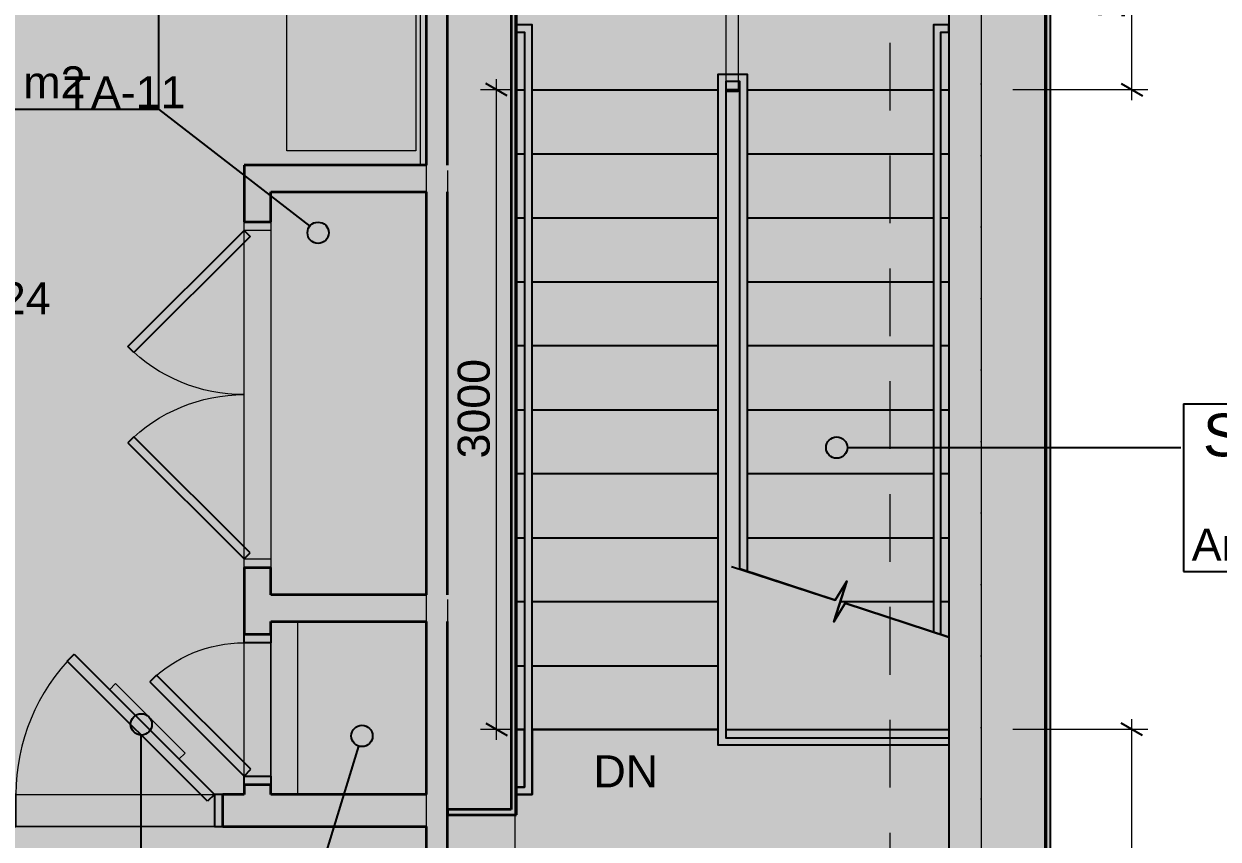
# Model space of a CAD drawing. Header units: millimetres. Extents: x -14278 to 97203, y -22378 to 34603.
# Drawn here: x 86014 to 91609, y 2498 to 6321 of the extents above; entities that cross this region are included whole.
import ezdxf
from ezdxf.enums import TextEntityAlignment as Align

# ---------------------------------------------------------------- set-up
doc = ezdxf.new("R2010")
doc.units = ezdxf.units.MM
doc.header["$MEASUREMENT"] = 0
for name, pattern in [('Dot & Dashed', [335.138881, 176.388884, -88.194442, 0, -70.555556]), ('Hidden Line', [195.611112, 141.111112, -54.5]), ('Long Dashed', [529.166651, 317.499995, -211.666656])]:
    doc.linetypes.add(name, pattern=pattern)
for name, color, linetype in [('A-Zz_20_10_90-T_TextFFEInternal', 7, 'Continuous'), ('A-Zz_60_50_80-P_MarkerSectionStairs', 7, 'Continuous'), ('New0', 7, 'Continuous'), ('NewA-Ee_25_10-M_WallsExternal', 7, 'Continuous'), ('NewA-Ee_25_10-M_WallsInternal', 7, 'Continuous'), ('NewA-Ee_30_10-M_Roofs', 7, 'Continuous'), ('NewA-Ee_30_40-M_Floors', 7, 'Continuous'), ('NewA-Ee_35_10-M_StairsInternal2D', 7, 'Continuous'), ('NewA-Ee_40_20-M_GeneralFFAndEInternalEquipment', 7, 'Continuous'), ('NewA-Ee_40_20-M_GeneralFFAndEInternalFixed', 7, 'Continuous'), ('NewA-Ee_40_20-M_GeneralFFAndEInternalMovable', 7, 'Continuous'), ('NewA-SL-M_SpacesInternal', 7, 'Continuous'), ('NewA-Ss_30_25-M_CeilingAndSoffitSystems', 7, 'Continuous'), ('NewA-Zz_20_10_90-T_TextFFEInternal', 7, 'Continuous'), ('NewA-Zz_20_10_90-T_TextStair', 7, 'Continuous'), ('NewA-Zz_20_20-D_DimensionDetail', 7, 'Continuous'), ('NewA-Zz_35_40_80-M_GridStructural', 7, 'Continuous'), ('NewA-Zz_50_10_90-P_BoundarySpace', 7, 'Continuous'), ('NewA-Zz_50_90_00-M_GrossInternal', 7, 'Continuous'), ('NewA-Zz_60_50_90-P_VoidOpening', 7, 'Continuous')]:
    doc.layers.add(name, color=color, linetype=linetype)
doc.styles.add('GENERATED_STYLE_1', font='')
doc.styles.get('GENERATED_STYLE_1').set_extended_font_data('Arial')
doc.dimstyles.new('GENERATED_STYLE__1', dxfattribs={"dimtxt": 150, "dimasz": 76, "dimexe": 0.18, "dimexo": 300, "dimgap": 0.09, "dimtad": 1, "dimdec": 0, "dimzin": 0, "dimdsep": 46, "dimtxsty": 'GENERATED_STYLE_1', "dimblk": 'ARROWHEAD_2', "dimblk1": 'ARROWHEAD_2', "dimblk2": 'ARROWHEAD_2', "dimcen": 0.09, "dimclrd": 6, "dimclre": 6, "dimclrt": 7, "dimazin": 0, "dimtfac": 1, "dimtdec": 4, "dimtmove": 0, "dimatfit": 3, "dimfxl": 0, "dimtolj": 1, "dimtzin": 0, "dimarcsym": 0})

# ---------------------------------------------------------------- blocks, each defined once
blk = doc.blocks.new('STAIR #2_218_29_2', base_point=(92143.1, 4184.9))
at = {"layer": 'NewA-SL-M_SpacesInternal', "color": 253, "linetype": 'Continuous', "lineweight": 13}
for p, q in [((88322.1, 7111.8), (88322.1, 2611.8)), ((90347.7, 7111.8), (88322.1, 7111.8)), ((90347.7, 1262.1), (90347.7, 7111.8)), ((88322.1, 2611.8), (87998, 2611.8)), ((87998, 2611.8), (87998, 1262.1)), ((87998, 1262.1), (90347.7, 1262.1))]:
    blk.add_line(p, q, dxfattribs=at)
at = {"layer": 'NewA-SL-M_SpacesInternal', "linetype": 'Continuous'}
for p, q in [((91447, 4538.5), (91447, 4224.2)), ((91447, 4538.5), (92839.2, 4538.5)), ((92839.2, 4538.5), (92839.2, 4224.2)), ((91447, 4224.2), (91447, 3988.5)), ((92839.2, 4224.2), (92839.2, 3988.5)), ((91447, 3988.5), (91447, 3752.8)), ((92839.2, 3988.5), (92839.2, 3752.8)), ((91447, 3752.8), (92839.2, 3752.8))]:
    blk.add_line(p, q, dxfattribs=at)
at = {"layer": 'NewA-SL-M_SpacesInternal', "color": 5, "lineweight": 70, "style": 'GENERATED_STYLE_1'}
for tag, height, p in [('ROOM_NAME', 200, (92143.1, 4492.8)), ('ROOM_NUMBER', 150, (92143.1, 4189.9)), ('adj_text', 150, (92143.1, 3954.2))]:
    blk.add_attdef(tag, text='', height=height, dxfattribs=at).set_placement(p, align=Align.TOP_CENTER)
blk = doc.blocks.new('Slab_29_2', base_point=(87898, 1112.3))
at = {"layer": 'NewA-Ee_30_40-M_Floors', "linetype": 'Continuous', "lineweight": 13}
blk.add_hatch(color=254, dxfattribs=at).paths.add_polyline_path([(87898, 1112.3), (87898, 7409.5), (90347.7, 7409.5), (90347.7, 9661.5), (55798.3, 9661.5), (55798.3, 1112.3)])
at = {"layer": 'NewA-Ee_30_40-M_Floors', "color": 6, "linetype": 'Continuous', "lineweight": 13, "flags": 128}
blk.add_lwpolyline([(87898, 1112.3), (55798.3, 1112.3), (55798.3, 9661.5), (90347.7, 9661.5), (90347.7, 7409.5), (87898, 7409.5)], close=True, dxfattribs=at)
blk = doc.blocks.new('BEDROOM_215_36_2', base_point=(85519.8, 9126.8))
at = {"layer": 'NewA-SL-M_SpacesInternal', "color": 253, "linetype": 'Continuous', "lineweight": 13}
for p, q in [((87898, 5658.2), (87898, 7509.5)), ((87045.6, 2707.2), (87045.6, 5658.2)), ((87045.6, 5658.2), (87898, 5658.2)), ((85767.6, 2707.2), (87045.6, 2707.2))]:
    blk.add_line(p, q, dxfattribs=at)
at = {"layer": 'NewA-SL-M_SpacesInternal', "color": 5, "lineweight": 70, "style": 'GENERATED_STYLE_1'}
for tag, height, p in [('ROOM_NAME', 200, (85519.8, 9434.6)), ('ROOM_NUMBER', 150, (85519.8, 9131.8)), ('adj_text', 150, (85519.8, 8896.1))]:
    blk.add_attdef(tag, text='', height=height, dxfattribs=at).set_placement(p, align=Align.TOP_CENTER)
blk = doc.blocks.new('HALL_217_37_2', base_point=(59382, 1947.7))
at = {"layer": 'NewA-SL-M_SpacesInternal', "color": 253, "linetype": 'Continuous', "lineweight": 13}
for p, q in [((87898, 2557.2), (59621.6, 2557.2)), ((87898, 1262.1), (87898, 2557.2))]:
    blk.add_line(p, q, dxfattribs=at)
at = {"layer": 'NewA-SL-M_SpacesInternal', "color": 5, "lineweight": 70, "style": 'GENERATED_STYLE_1'}
for tag, height, p in [('ROOM_NAME', 200, (59382, 2255.6)), ('ROOM_NUMBER', 150, (59382, 1952.7)), ('adj_text', 150, (59382, 1717))]:
    blk.add_attdef(tag, text='', height=height, dxfattribs=at).set_placement(p, align=Align.TOP_CENTER)
blk = doc.blocks.new('CUPBOARD 1_215B_56_2', base_point=(85702.8, 6352.2))
at = {"layer": 'NewA-SL-M_SpacesInternal', "linetype": 'Continuous'}
for p, q in [((84761.1, 6705.8), (84761.1, 6391.5)), ((84761.1, 6705.8), (86644.4, 6705.8)), ((86644.4, 6705.8), (86644.4, 6391.5)), ((84761.1, 6391.5), (84761.1, 6155.8)), ((86644.4, 6391.5), (86644.4, 6155.8)), ((84761.1, 6155.8), (84761.1, 5920.1)), ((86644.4, 6155.8), (86644.4, 5920.1)), ((84761.1, 5920.1), (86644.4, 5920.1))]:
    blk.add_line(p, q, dxfattribs=at)
at = {"layer": 'NewA-SL-M_SpacesInternal', "color": 253, "linetype": 'Continuous', "lineweight": 13}
for p, q in [((87170.6, 5533.2), (87170.6, 3642.8)), ((87898, 5533.2), (87170.6, 5533.2)), ((87898, 3642.8), (87898, 5533.2)), ((87170.6, 3642.8), (87898, 3642.8))]:
    blk.add_line(p, q, dxfattribs=at)
at = {"layer": 'NewA-SL-M_SpacesInternal', "color": 5, "lineweight": 70, "style": 'GENERATED_STYLE_1'}
for tag, height, p in [('ROOM_NAME', 200, (85702.8, 6660.1)), ('ROOM_NUMBER', 150, (85702.8, 6357.2)), ('adj_text', 150, (85702.8, 6121.5))]:
    blk.add_attdef(tag, text='', height=height, dxfattribs=at).set_placement(p, align=Align.TOP_CENTER)
blk = doc.blocks.new('CUPBOARD 2_215A_61_2', base_point=(86446.5, 1943.3))
at = {"layer": 'NewA-SL-M_SpacesInternal', "color": 253, "linetype": 'Continuous', "lineweight": 13}
for p, q in [((87170.6, 3517.8), (87170.6, 2707.2)), ((87898, 3517.8), (87170.6, 3517.8)), ((87898, 2707.2), (87898, 3517.8)), ((87170.6, 2707.2), (87898, 2707.2))]:
    blk.add_line(p, q, dxfattribs=at)
at = {"layer": 'NewA-SL-M_SpacesInternal', "linetype": 'Continuous'}
for p, q in [((85504.9, 2296.9), (85504.9, 1982.6)), ((85504.9, 2296.9), (87388.1, 2296.9)), ((87388.1, 2296.9), (87388.1, 1982.6)), ((85504.9, 1982.6), (85504.9, 1746.9)), ((87388.1, 1982.6), (87388.1, 1746.9)), ((85504.9, 1746.9), (85504.9, 1511.2)), ((87388.1, 1746.9), (87388.1, 1511.2)), ((85504.9, 1511.2), (87388.1, 1511.2))]:
    blk.add_line(p, q, dxfattribs=at)
at = {"layer": 'NewA-SL-M_SpacesInternal', "color": 5, "lineweight": 70, "style": 'GENERATED_STYLE_1'}
for tag, height, p in [('ROOM_NAME', 200, (86446.5, 2251.2)), ('ROOM_NUMBER', 150, (86446.5, 1948.3)), ('adj_text', 150, (86446.5, 1712.6))]:
    blk.add_attdef(tag, text='', height=height, dxfattribs=at).set_placement(p, align=Align.TOP_CENTER)
blk = doc.blocks.new('Slab_45_2', base_point=(83995, 9661.5))
at = {"layer": 'NewA-Ss_30_25-M_CeilingAndSoffitSystems', "linetype": 'Continuous', "lineweight": 0}
blk.add_hatch(color=255, dxfattribs=at).paths.add_polyline_path([(83995, 9661.5), (83995, 5658.2), (85767.6, 5658.2), (85767.6, 2707.2), (87045.6, 2707.2), (87045.6, 5658.2), (87871.7, 5658.2), (87871.7, 7509.5), (90347.7, 7509.5), (90347.7, 9661.5)])
at = {"layer": 'NewA-Ss_30_25-M_CeilingAndSoffitSystems', "color": 6, "linetype": 'Continuous', "lineweight": 13, "flags": 128}
blk.add_lwpolyline([(83995, 9661.5), (83995, 5658.2), (85767.6, 5658.2), (85767.6, 2707.2), (87045.6, 2707.2), (87045.6, 5658.2), (87871.7, 5658.2), (87871.7, 7509.5), (90347.7, 7509.5), (90347.7, 9661.5)], close=True, dxfattribs=at)
blk = doc.blocks.new('Slab_46_2', base_point=(87898, 1262.1))
at = {"layer": 'NewA-Ss_30_25-M_CeilingAndSoffitSystems', "linetype": 'Continuous', "lineweight": 0}
blk.add_hatch(color=255, dxfattribs=at).paths.add_polyline_path([(87898, 1262.1), (87898, 2557.2), (59621.6, 2557.2), (59621.6, 5017.8), (58321, 5017.8), (58321, 1256.6)])
at = {"layer": 'NewA-Ss_30_25-M_CeilingAndSoffitSystems', "color": 6, "linetype": 'Continuous', "lineweight": 13, "flags": 128}
blk.add_lwpolyline([(87898, 1262.1), (58321, 1256.6), (58321, 5017.8), (59621.6, 5017.8), (59621.6, 2557.2), (87898, 2557.2)], close=True, dxfattribs=at)
blk = doc.blocks.new('Slab_47_2', base_point=(90347.7, 1262.1))
at = {"layer": 'NewA-Ss_30_25-M_CeilingAndSoffitSystems', "linetype": 'Continuous', "lineweight": 0}
blk.add_hatch(color=255, dxfattribs=at).paths.add_polyline_path([(90347.7, 1262.1), (90347.7, 7111.8), (88316.2, 7111.8), (88316.2, 2389.4), (87998, 2389.4), (87998, 1262.1)])
at = {"layer": 'NewA-Ss_30_25-M_CeilingAndSoffitSystems', "color": 6, "linetype": 'Continuous', "lineweight": 13, "flags": 128}
blk.add_lwpolyline([(90347.7, 1262.1), (87998, 1262.1), (87998, 2389.4), (88316.2, 2389.4), (88316.2, 7111.8), (90347.7, 7111.8)], close=True, dxfattribs=at)
blk = doc.blocks.new('Slab_49_2', base_point=(89304.2, 7111.8))
at = {"layer": 'NewA-Ee_30_40-M_Floors', "linetype": 'Continuous', "lineweight": 13}
blk.add_hatch(color=254, dxfattribs=at).paths.add_polyline_path([(89304.2, 7111.8), (89304.2, 6001.6), (89359.7, 6001.6), (89359.7, 7111.8)])
at = {"layer": 'NewA-Ee_30_40-M_Floors', "color": 6, "linetype": 'Continuous', "lineweight": 13, "flags": 128}
blk.add_lwpolyline([(89304.2, 7111.8), (89359.7, 7111.8), (89359.7, 6001.6), (89304.2, 6001.6)], close=True, dxfattribs=at)
blk = doc.blocks.new('Slab_55_2', base_point=(87898, 5533.2))
at = {"layer": 'NewA-Ss_30_25-M_CeilingAndSoffitSystems', "linetype": 'Continuous', "lineweight": 0}
blk.add_hatch(color=255, dxfattribs=at).paths.add_polyline_path([(87898, 5533.2), (87170.6, 5533.2), (87170.6, 3642.8), (87898, 3642.8)])
at = {"layer": 'NewA-Ss_30_25-M_CeilingAndSoffitSystems', "color": 6, "linetype": 'Continuous', "lineweight": 13, "flags": 128}
blk.add_lwpolyline([(87898, 5533.2), (87170.6, 5533.2), (87170.6, 3642.8), (87898, 3642.8)], close=True, dxfattribs=at)
blk = doc.blocks.new('Slab_56_2', base_point=(87170.6, 3517.8))
at = {"layer": 'NewA-Ss_30_25-M_CeilingAndSoffitSystems', "linetype": 'Continuous', "lineweight": 0}
blk.add_hatch(color=255, dxfattribs=at).paths.add_polyline_path([(87170.6, 3517.8), (87170.6, 2707.2), (87898, 2707.2), (87898, 3517.8)])
at = {"layer": 'NewA-Ss_30_25-M_CeilingAndSoffitSystems', "color": 6, "linetype": 'Continuous', "lineweight": 13, "flags": 128}
blk.add_lwpolyline([(87170.6, 3517.8), (87898, 3517.8), (87898, 2707.2), (87170.6, 2707.2)], close=True, dxfattribs=at)
blk = doc.blocks.new('Wall_69_2', base_point=(90498, 9811.8))
at = {"layer": 'NewA-Ee_25_10-M_WallsExternal', "linetype": 'Continuous', "lineweight": 13}
for points in [[(90802.8, 10116.6), (90802.8, 807), (90822.9, 786.9), (90822.9, 10136.7)], [(90498, 9811.8), (90498, 1111.8), (90798.1, 811.8), (90798.1, 10111.8)], [(90427.6, 9741.4), (90427.6, 1182.2), (90498, 1111.8), (90498, 9811.8)], [(90364.1, 9677.9), (90364.1, 1245.7), (90427.6, 1182.2), (90427.6, 9741.4)], [(90347.7, 9661.5), (90347.7, 1262.1), (90364.1, 1245.7), (90364.1, 9677.9)]]:
    blk.add_hatch(color=6, dxfattribs=at).paths.add_polyline_path(points)
at = {"layer": 'NewA-Ee_25_10-M_WallsExternal', "color": 92, "linetype": 'Continuous', "lineweight": 35}
blk.add_line((90798.1, 10111.8), (90798.1, 811.8), dxfattribs=at)
at = {"layer": 'NewA-Ee_25_10-M_WallsExternal', "linetype": 'Continuous'}
blk.add_line((90802.8, 10116.6), (90802.8, 807), dxfattribs=at)
at = {"layer": 'NewA-Ee_25_10-M_WallsExternal', "linetype": 'Continuous', "flags": 128}
for points in [[(90822.9, 786.9), (90822.9, 10136.7)], [(90347.7, 7409.5), (90347.7, 1262.1)]]:
    blk.add_lwpolyline(points, dxfattribs=at)
blk = doc.blocks.new('Door 19_8')
at = {"layer": 'NewA-Ee_25_10-M_WallsInternal', "linetype": 'Continuous', "lineweight": 13}
for points in [[(-192.6, 657.6), (-224.4, 625.8), (433.2, -31.8), (465, 0)], [(-465, -150), (-465, 0), (-505, 0), (-505, -150)], [(505, -150), (505, 0), (465, 0), (465, -150)]]:
    blk.add_hatch(color=255, dxfattribs=at).paths.add_polyline_path(points)
at = {"layer": 'NewA-Ee_25_10-M_WallsInternal', "linetype": 'Continuous'}
for p, q in [((-224.4, 625.8), (-192.6, 657.6)), ((433.2, -31.8), (-224.4, 625.8)), ((-192.6, 657.6), (465, 0)), ((-465, 0), (-505, 0)), ((-505, 0), (-505, -150)), ((-465, -150), (-465, 0)), ((465, 0), (433.2, -31.8)), ((505, 0), (465, 0)), ((465, 0), (465, -150)), ((505, -150), (505, 0)), ((-505, -150), (-465, -150)), ((465, -150), (505, -150))]:
    blk.add_line(p, q, dxfattribs=at)
at = {"layer": 'NewA-Ee_25_10-M_WallsInternal', "color": 92, "linetype": 'Continuous', "lineweight": 35}
for p, q in [((-505, -150), (-505, 0)), ((505, -150), (505, 0))]:
    blk.add_line(p, q, dxfattribs=at)
at = {"layer": 'NewA-Ee_25_10-M_WallsInternal', "color": 6, "linetype": 'Continuous', "lineweight": 13}
blk.add_arc((465, 0), 930, 135, 180, dxfattribs=at)
blk = doc.blocks.new('Wall_81_2', base_point=(59621.6, 2557.2))
at = {"layer": 'NewA-Ee_25_10-M_WallsInternal', "linetype": 'Continuous', "lineweight": 13}
blk.add_hatch(color=6, dxfattribs=at).paths.add_polyline_path([(86946.9, 2557.2), (87898, 2557.2), (87898, 2707.2), (86946.9, 2707.2)])
at = {"layer": 'NewA-Ee_25_10-M_WallsInternal', "color": 92, "linetype": 'Continuous', "lineweight": 35}
blk.add_line((86946.9, 2557.2), (86946.9, 2707.2), dxfattribs=at)
at = {"layer": 'NewA-Ee_25_10-M_WallsInternal', "color": 92, "linetype": 'Continuous', "lineweight": 35, "flags": 128}
for points in [[(87045.6, 2707.2), (86946.9, 2707.2)], [(87898, 2707.2), (87170.6, 2707.2)], [(86946.9, 2557.2), (87898, 2557.2)]]:
    blk.add_lwpolyline(points, dxfattribs=at)
at = {"layer": 'NewA-Ee_25_10-M_WallsInternal', "linetype": 'Continuous', "zscale": 1000}
blk.add_blockref('Door 19_8', (86441.9, 2707.2), dxfattribs=at)
blk = doc.blocks.new('Wall_82_2', base_point=(87998, 5658.2))
at = {"layer": 'NewA-Ee_25_10-M_WallsInternal', "linetype": 'Continuous', "lineweight": 13}
blk.add_hatch(color=6, dxfattribs=at).paths.add_polyline_path([(87045.6, 5658.2), (87170.6, 5533.2), (87898, 5533.2), (87898, 5658.2)])
at = {"layer": 'NewA-Ee_25_10-M_WallsInternal', "color": 92, "linetype": 'Continuous', "lineweight": 35, "flags": 128}
for points in [[(87898, 5658.2), (87045.6, 5658.2)], [(87170.6, 5533.2), (87898, 5533.2)]]:
    blk.add_lwpolyline(points, dxfattribs=at)
blk = doc.blocks.new('Door 19_11')
at = {"layer": 'NewA-Ee_25_10-M_WallsInternal', "linetype": 'Continuous', "lineweight": 13}
for points in [[(-129.4, 441.9), (-161.3, 410.1), (280.7, -31.8), (312.5, 0)], [(-312.5, -125), (-312.5, 0), (-352.5, 0), (-352.5, -125)], [(352.5, -125), (352.5, 0), (312.5, 0), (312.5, -125)]]:
    blk.add_hatch(color=255, dxfattribs=at).paths.add_polyline_path(points)
at = {"layer": 'NewA-Ee_25_10-M_WallsInternal', "linetype": 'Continuous'}
for p, q in [((-161.3, 410.1), (-129.4, 441.9)), ((280.7, -31.8), (-161.3, 410.1)), ((-129.4, 441.9), (312.5, 0)), ((-312.5, 0), (-352.5, 0)), ((-352.5, 0), (-352.5, -125)), ((-312.5, -125), (-312.5, 0)), ((312.5, 0), (280.7, -31.8)), ((352.5, 0), (312.5, 0)), ((312.5, 0), (312.5, -125)), ((352.5, -125), (352.5, 0)), ((-352.5, -125), (-312.5, -125)), ((312.5, -125), (352.5, -125))]:
    blk.add_line(p, q, dxfattribs=at)
at = {"layer": 'NewA-Ee_25_10-M_WallsInternal', "color": 92, "linetype": 'Continuous', "lineweight": 35}
for p, q in [((-352.5, 0), (-352.5, -125)), ((352.5, 0), (352.5, -125))]:
    blk.add_line(p, q, dxfattribs=at)
at = {"layer": 'NewA-Ee_25_10-M_WallsInternal', "color": 6, "linetype": 'Continuous', "lineweight": 13}
blk.add_arc((312.5, 0), 625, 135, 180, dxfattribs=at)
blk = doc.blocks.new('Double Door 19')
at = {"layer": 'NewA-Ee_25_10-M_WallsInternal', "linetype": 'Continuous', "lineweight": 13}
for points in [[(-225.5, 544.5), (-770, 0), (-741.7, -28.3), (-197.2, 516.2)], [(225.5, 544.5), (197.2, 516.2), (741.7, -28.3), (770, 0)]]:
    blk.add_hatch(color=255, dxfattribs=at).paths.add_polyline_path(points)
at = {"layer": 'NewA-Ee_25_10-M_WallsInternal', "linetype": 'Continuous', "lineweight": 0}
for points in [[(-770, -125), (-770, 0), (-810, 0), (-810, -125)], [(810, -125), (810, 0), (770, 0), (770, -125)]]:
    blk.add_hatch(color=255, dxfattribs=at).paths.add_polyline_path(points)
at = {"layer": 'NewA-Ee_25_10-M_WallsInternal', "linetype": 'Continuous'}
for p, q in [((-225.5, 544.5), (-770, 0)), ((-741.7, -28.3), (-197.2, 516.2)), ((-197.2, 516.2), (-225.5, 544.5)), ((197.2, 516.2), (225.5, 544.5)), ((741.7, -28.3), (197.2, 516.2)), ((225.5, 544.5), (770, 0)), ((-770, 0), (-741.7, -28.3)), ((770, 0), (741.7, -28.3))]:
    blk.add_line(p, q, dxfattribs=at)
at = {"layer": 'NewA-Ee_25_10-M_WallsInternal', "color": 24, "linetype": 'Continuous', "lineweight": 13}
for p, q in [((-770, 0), (-810, 0)), ((-810, 0), (-810, -125)), ((-770, -125), (-770, 0)), ((810, 0), (770, 0)), ((770, 0), (770, -125)), ((810, -125), (810, 0)), ((-810, -125), (-770, -125)), ((770, -125), (810, -125))]:
    blk.add_line(p, q, dxfattribs=at)
at = {"layer": 'NewA-Ee_25_10-M_WallsInternal', "color": 92, "linetype": 'Continuous', "lineweight": 35}
for p, q in [((-810, 0), (-810, -125)), ((810, 0), (810, -125))]:
    blk.add_line(p, q, dxfattribs=at)
at = {"layer": 'NewA-Ee_25_10-M_WallsInternal', "color": 6, "linetype": 'Continuous', "lineweight": 13}
for centre, start, end in [((-770, 0), 0, 45), ((770, 0), 135, 180)]:
    blk.add_arc(centre, 770, start, end, dxfattribs=at)
blk = doc.blocks.new('Wall_107_2', base_point=(87045.6, 5658.2))
at = {"layer": 'NewA-Ee_25_10-M_WallsInternal', "linetype": 'Continuous', "lineweight": 13}
for points in [[(87045.6, 5658.2), (87045.6, 5392), (87170.6, 5392), (87170.6, 5533.2)], [(87045.6, 3458.6), (87170.6, 3458.6), (87170.6, 3772), (87045.6, 3772)], [(87045.6, 2707.2), (87170.6, 2707.2), (87170.6, 2753.6), (87045.6, 2753.6)]]:
    blk.add_hatch(color=6, dxfattribs=at).paths.add_polyline_path(points)
at = {"layer": 'NewA-Ee_25_10-M_WallsInternal', "color": 92, "linetype": 'Continuous', "lineweight": 35}
for p, q in [((87045.6, 5392), (87170.6, 5392)), ((87045.6, 3772), (87170.6, 3772)), ((87045.6, 3458.6), (87170.6, 3458.6)), ((87045.6, 2753.6), (87170.6, 2753.6))]:
    blk.add_line(p, q, dxfattribs=at)
at = {"layer": 'NewA-Ee_25_10-M_WallsInternal', "color": 92, "linetype": 'Continuous', "lineweight": 35, "flags": 128}
for points in [[(87045.6, 5658.2), (87045.6, 5392)], [(87170.6, 5392), (87170.6, 5533.2)], [(87045.6, 3772), (87045.6, 3458.6)], [(87170.6, 3642.8), (87170.6, 3772)], [(87170.6, 3458.6), (87170.6, 3517.8)], [(87045.6, 2753.6), (87045.6, 2707.2)], [(87170.6, 2707.2), (87170.6, 2753.6)]]:
    blk.add_lwpolyline(points, dxfattribs=at)
at = {"layer": 'NewA-Ee_25_10-M_WallsInternal', "linetype": 'Continuous', "xscale": -1, "zscale": 1000, "rotation": 90}
for name, p in [('Double Door 19', (87045.6, 4582)), ('Door 19_11', (87045.6, 3106.1))]:
    blk.add_blockref(name, p, dxfattribs=at)
blk = doc.blocks.new('Wall_108_2', base_point=(87045.6, 3642.8))
at = {"layer": 'NewA-Ee_25_10-M_WallsInternal', "linetype": 'Continuous', "lineweight": 13}
blk.add_hatch(color=6, dxfattribs=at).paths.add_polyline_path([(87170.6, 3642.8), (87170.6, 3517.8), (87898, 3517.8), (87898, 3642.8)])
at = {"layer": 'NewA-Ee_25_10-M_WallsInternal', "color": 92, "linetype": 'Continuous', "lineweight": 35, "flags": 128}
for points in [[(87898, 3642.8), (87170.6, 3642.8)], [(87170.6, 3517.8), (87898, 3517.8)]]:
    blk.add_lwpolyline(points, dxfattribs=at)
blk = doc.blocks.new('Wall_109_2', base_point=(87898, 1111.8))
at = {"layer": 'NewA-Ee_25_10-M_WallsInternal', "linetype": 'Continuous', "lineweight": 13}
blk.add_hatch(color=6, dxfattribs=at).paths.add_polyline_path([(87998, 7409.5), (87898, 7509.5), (87898, 2316.9), (87998, 2316.9)])
at = {"layer": 'NewA-Ee_25_10-M_WallsInternal', "color": 92, "linetype": 'Continuous', "lineweight": 35, "flags": 128}
for points in [[(87898, 7509.5), (87898, 5658.2)], [(87998, 5658.2), (87998, 7409.5)], [(87898, 5533.2), (87898, 3642.8)], [(87998, 3642.8), (87998, 5533.2)], [(87898, 3517.8), (87898, 2707.2)], [(87998, 2316.9), (87998, 3517.8)], [(87898, 2557.2), (87898, 2316.9)]]:
    blk.add_lwpolyline(points, dxfattribs=at)
blk = doc.blocks.new('Wall_128_2', base_point=(88322.1, 7111.8))
at = {"layer": 'NewA-Ee_25_10-M_WallsInternal', "linetype": 'Continuous', "lineweight": 13}
blk.add_hatch(color=6, dxfattribs=at).paths.add_polyline_path([(88297.1, 7136.8), (88297.1, 2636.8), (88322.1, 2611.8), (88322.1, 7111.8)])
at = {"layer": 'NewA-Ee_25_10-M_WallsInternal', "color": 92, "linetype": 'Continuous', "lineweight": 35, "flags": 128}
for points in [[(88297.1, 7136.8), (88297.1, 2636.8)], [(88322.1, 2611.8), (88322.1, 7111.8)]]:
    blk.add_lwpolyline(points, dxfattribs=at)
blk = doc.blocks.new('Wall_129_2', base_point=(88322.1, 2611.8))
at = {"layer": 'NewA-Ee_25_10-M_WallsInternal', "linetype": 'Continuous', "lineweight": 13}
blk.add_hatch(color=6, dxfattribs=at).paths.add_polyline_path([(88297.1, 2636.8), (87998, 2636.8), (87998, 2611.8), (88322.1, 2611.8)])
at = {"layer": 'NewA-Ee_25_10-M_WallsInternal', "color": 92, "linetype": 'Continuous', "lineweight": 35, "flags": 128}
for points in [[(88297.1, 2636.8), (87998, 2636.8)], [(87998, 2636.8), (87998, 2611.8)], [(87998, 2611.8), (88322.1, 2611.8)]]:
    blk.add_lwpolyline(points, dxfattribs=at)
blk = doc.blocks.new('Standard grid marker')
at = {"layer": 'NewA-Zz_35_40_80-M_GridStructural', "color": 6, "linetype": 'Dot & Dashed', "lineweight": 13}
blk.add_line((1000, 0), (18130.8, 0), dxfattribs=at)
at = {"layer": 'NewA-Zz_35_40_80-M_GridStructural', "style": 'GENERATED_STYLE_1'}
blk.add_attdef('AC_MarkerText_1', text='', height=250, rotation=90, dxfattribs=at).set_placement((-250, 14.3), align=Align.MIDDLE_CENTER)
blk = doc.blocks.new('Standard grid marker_3')
at = {"layer": 'NewA-Zz_35_40_80-M_GridStructural', "color": 6, "linetype": 'Dot & Dashed', "lineweight": 13}
blk.add_line((0, 0), (19130.8, 0), dxfattribs=at)
blk = doc.blocks.new('Wardrobe 19')
at = {"layer": 'NewA-Ee_40_20-M_GeneralFFAndEInternalMovable', "color": 1, "linetype": 'Continuous', "lineweight": 18}
for p, q in [((1059.4, 604.8), (0, 604.8)), ((0, 604.8), (0, 0)), ((1059.4, 0), (1059.4, 604.8)), ((0, 0), (1059.4, 0))]:
    blk.add_line(p, q, dxfattribs=at)
blk = doc.blocks.new('Shelves 20')
at = {"layer": 'NewA-Ee_40_20-M_GeneralFFAndEInternalFixed', "color": 6, "linetype": 'Continuous', "lineweight": 13}
for p, q in [((405.4, 0), (-405.4, 0)), ((405.4, -600), (405.4, 0)), ((-405.4, 0), (-405.4, -600)), ((-405.4, -600), (405.4, -600))]:
    blk.add_line(p, q, dxfattribs=at)
blk = doc.blocks.new('Mirror 19_4')
at = {"layer": 'NewA-Ee_40_20-M_GeneralFFAndEInternalEquipment', "color": 1, "linetype": 'Continuous', "lineweight": 18}
for p, q in [((460, 40), (0, 40)), ((0, 40), (0, 0)), ((460, 40), (0, 40)), ((0, 40), (0, 0)), ((0, 0), (460, 0)), ((0, 0), (460, 0)), ((460, 0), (460, 40)), ((460, 0), (460, 40))]:
    blk.add_line(p, q, dxfattribs=at)
blk = doc.blocks.new('Beam_12_2', base_point=(90498, 1111.8))
at = {"layer": 'NewA-Ee_30_10-M_Roofs', "color": 6, "linetype": 'Hidden Line', "lineweight": 13}
blk.add_line((90498, 9811.8), (90498, 1111.8), dxfattribs=at)
blk = doc.blocks.new('Line_64_2', base_point=(89822.1, 4333.8))
at = {"layer": 'NewA-Zz_50_10_90-P_BoundarySpace', "linetype": 'Continuous'}
blk.add_hatch(color=256, dxfattribs=at).paths.add_polyline_path([(89872.1, 4333.8), (89868.3, 4352.9), (89857.5, 4369.1), (89841.2, 4380), (89822.1, 4383.8), (89803, 4380), (89786.7, 4369.1), (89775.9, 4352.9), (89772.1, 4333.8), (89775.9, 4314.6), (89786.7, 4298.4), (89803, 4287.6), (89822.1, 4283.8), (89841.2, 4287.6), (89857.5, 4298.4), (89868.3, 4314.6)])
blk.add_line((89872.1, 4333.8), (91433.9, 4333.8), dxfattribs=at)
blk.add_circle((89822.1, 4333.8), 50, dxfattribs=at)
blk = doc.blocks.new('Line_132_2', base_point=(86564, 2351.7))
at = {"layer": 'NewA-Zz_20_10_90-T_TextFFEInternal', "linetype": 'Continuous'}
blk.add_hatch(color=256, dxfattribs=at).paths.add_polyline_path([(86614, 3036), (86610.2, 3055.1), (86599.4, 3071.3), (86583.2, 3082.2), (86564, 3086), (86544.9, 3082.2), (86528.7, 3071.3), (86517.8, 3055.1), (86514, 3036), (86517.8, 3016.8), (86528.7, 3000.6), (86544.9, 2989.8), (86564, 2986), (86583.2, 2989.8), (86599.4, 3000.6), (86610.2, 3016.8)])
blk.add_line((86564, 2351.7), (86564, 2986), dxfattribs=at)
blk.add_circle((86564, 3036), 50, dxfattribs=at)
blk = doc.blocks.new('Line_177_2', base_point=(87388.1, 2296.9))
at = {"layer": 'NewA-Zz_50_10_90-P_BoundarySpace', "linetype": 'Continuous'}
blk.add_hatch(color=256, dxfattribs=at).paths.add_polyline_path([(87647.7, 2981.8), (87643.9, 3000.9), (87633.1, 3017.1), (87616.8, 3028), (87597.7, 3031.8), (87578.6, 3028), (87562.3, 3017.1), (87551.5, 3000.9), (87547.7, 2981.8), (87551.5, 2962.6), (87562.3, 2946.4), (87578.6, 2935.6), (87597.7, 2931.8), (87616.8, 2935.6), (87633.1, 2946.4), (87643.9, 2962.6)])
blk.add_line((87388.1, 2296.9), (87583.1, 2934), dxfattribs=at)
blk.add_circle((87597.7, 2981.8), 50, dxfattribs=at)
blk = doc.blocks.new('Line_185_2', base_point=(86644.4, 5920.1))
at = {"layer": 'NewA-Zz_50_10_90-P_BoundarySpace', "linetype": 'Continuous'}
blk.add_hatch(color=256, dxfattribs=at).paths.add_polyline_path([(87442.7, 5340.9), (87438.9, 5360), (87428, 5376.2), (87411.8, 5387.1), (87392.7, 5390.9), (87373.5, 5387.1), (87357.3, 5376.2), (87346.5, 5360), (87342.7, 5340.9), (87346.5, 5321.7), (87357.3, 5305.5), (87373.5, 5294.7), (87392.7, 5290.9), (87411.8, 5294.7), (87428, 5305.5), (87438.9, 5321.7)])
blk.add_line((86644.4, 5920.1), (87353.1, 5371.5), dxfattribs=at)
blk.add_circle((87392.7, 5340.9), 50, dxfattribs=at)
blk = doc.blocks.new('*D996', base_point=(55648, -5438.2))
at = {"layer": 'NewA-Zz_20_20-D_DimensionDetail', "color": 6, "linetype": 'Continuous', "lineweight": 13}
for p, q in [((91279.5, 7111.8), (90647.7, 7111.8)), ((91204.5, 7111.8), (91204.5, 7160.7)), ((91204.5, 6011.8), (91204.5, 7111.8)), ((91279.5, 6011.8), (90647.7, 6011.8)), ((91204.5, 5962.9), (91204.5, 6011.8))]:
    blk.add_line(p, q, dxfattribs=at)
at = {"layer": 'NewA-Zz_20_20-D_DimensionDetail', "linetype": 'Continuous'}
for p, q in [((91254.5, 7082.9), (91154.5, 7140.7)), ((91154.5, 6040.7), (91254.5, 5982.9))]:
    blk.add_line(p, q, dxfattribs=at)
at = {"layer": 'NewA-Zz_20_20-D_DimensionDetail', "insert": (91174.5, 6340.6), "char_height": 150, "attachment_point": 7, "rotation": 90, "style": 'GENERATED_STYLE_1'}
blk.add_mtext('\\A1;{\\fArial|b0|i0|c0|p34;1100}', dxfattribs=at)
blk = doc.blocks.new('ARROWHEAD_2')
at = {"color": 0, "linetype": 'Continuous', "lineweight": 0}
for p, q in [((0, 0), (-1, 0)), ((-0.378, -0.655), (0.378, 0.655))]:
    blk.add_line(p, q, dxfattribs=at)
blk = doc.blocks.new('*D997', base_point=(55648, -5438.2))
at = {"layer": 'NewA-Zz_20_20-D_DimensionDetail', "color": 6, "linetype": 'Continuous', "lineweight": 13}
for p, q in [((88228.5, 6011.8), (88228.5, 6060.7)), ((88303.5, 6011.8), (88153.5, 6011.8)), ((88228.5, 3012), (88228.5, 6011.8)), ((88303.5, 3012), (88153.5, 3012)), ((88228.5, 2963.1), (88228.5, 3012))]:
    blk.add_line(p, q, dxfattribs=at)
at = {"layer": 'NewA-Zz_20_20-D_DimensionDetail', "linetype": 'Continuous'}
for p, q in [((88278.5, 5982.9), (88178.5, 6040.7)), ((88178.5, 3040.8), (88278.5, 2983.1))]:
    blk.add_line(p, q, dxfattribs=at)
at = {"layer": 'NewA-Zz_20_20-D_DimensionDetail', "insert": (88198.5, 4283.1), "char_height": 150, "attachment_point": 7, "rotation": 90, "style": 'GENERATED_STYLE_1'}
blk.add_mtext('\\A1;{\\fArial|b0|i0|c0|p34;3000}', dxfattribs=at)
blk = doc.blocks.new('*D999', base_point=(55648, -5438.2))
at = {"layer": 'NewA-Zz_20_20-D_DimensionDetail', "linetype": 'Continuous'}
for p, q in [((91254.5, 2983.1), (91154.5, 3040.8)), ((91154.5, 1291), (91254.5, 1233.2))]:
    blk.add_line(p, q, dxfattribs=at)
at = {"layer": 'NewA-Zz_20_20-D_DimensionDetail', "color": 6, "linetype": 'Continuous', "lineweight": 13}
for p, q in [((91204.5, 3012), (91204.5, 3060.9)), ((91279.5, 3012), (90647.7, 3012)), ((91204.5, 1262.1), (91204.5, 3012)), ((91279.5, 1262.1), (90647.7, 1262.1))]:
    blk.add_line(p, q, dxfattribs=at)
at = {"layer": 'NewA-Zz_20_20-D_DimensionDetail', "insert": (91174.5, 1908.2), "char_height": 150, "attachment_point": 7, "rotation": 90, "style": 'GENERATED_STYLE_1'}
blk.add_mtext('\\A1;{\\fArial|b0|i0|c0|p34;1750}', dxfattribs=at)
blk = doc.blocks.new('Cutting Plane_17_2', base_point=(90072.6, -706.2))
at = {"layer": 'A-Zz_60_50_80-P_MarkerSectionStairs', "color": 6, "linetype": 'Long Dashed', "lineweight": 13}
blk.add_line((90072.6, 93.8), (90072.6, 10761.7), dxfattribs=at)
blk = doc.blocks.new('Label_244_2', base_point=(85428.8, 5193.4))
at = {"layer": 'A-Zz_20_10_90-T_TextFFEInternal', "insert": (85853.8, 5109.1), "char_height": 150, "attachment_point": 2, "style": 'GENERATED_STYLE_1'}
blk.add_mtext('\\fArial|b0|i0|c0|p34;TA-24\\fArial|b0|i0|c0|p34;\\fArial|b0|i0|c0|p34;\\fArial|b0|i0|c0|p34;\\fArial|b0|i0|c0|p34;\\fArial|b0|i0|c0|p34;\\fArial|b0|i0|c0|p34;\\fArial|b0|i0|c0|p34;\\fArial|b0|i0|c0|p34;\\fArial|b0|i0|c0|p34;\\fArial|b0|i0|c0|p34;\\fArial|b0|i0|c0|p34;\\fArial|b0|i0|c0|p34;\\fArial|b0|i0|c0|p34;\\fArial|b0|i0|c0|p34;\\fArial|b0|i0|c0|p34;\\fArial|b0|i0|c0|p34;\\fArial|b0|i0|c0|p34;\\fArial|b0|i0|c0|p34;\\fArial|b0|i0|c0|p34;\\fArial|b0|i0|c0|p34;\\fArial|b0|i0|c0|p34;\\fArial|b0|i0|c0|p34;\\fArial|b0|i0|c0|p34;\\fArial|b0|i0|c0|p34;\\fArial|b0|i0|c0|p34;\\fArial|b0|i0|c0|p34;\\fArial|b0|i0|c0|p34;\\fArial|b0|i0|c0|p34;\\fArial|b0|i0|c0|p34;}', dxfattribs=at)
blk = doc.blocks.new('Label_245_2', base_point=(86060.9, 6159))
at = {"layer": 'A-Zz_20_10_90-T_TextFFEInternal', "insert": (86485.9, 6074.7), "char_height": 150, "attachment_point": 2, "style": 'GENERATED_STYLE_1'}
blk.add_mtext('\\fArial|b0|i0|c0|p34;TA-11\\fArial|b0|i0|c0|p34;\\fArial|b0|i0|c0|p34;\\fArial|b0|i0|c0|p34;\\fArial|b0|i0|c0|p34;\\fArial|b0|i0|c0|p34;\\fArial|b0|i0|c0|p34;\\fArial|b0|i0|c0|p34;\\fArial|b0|i0|c0|p34;\\fArial|b0|i0|c0|p34;\\fArial|b0|i0|c0|p34;\\fArial|b0|i0|c0|p34;\\fArial|b0|i0|c0|p34;\\fArial|b0|i0|c0|p34;\\fArial|b0|i0|c0|p34;\\fArial|b0|i0|c0|p34;\\fArial|b0|i0|c0|p34;\\fArial|b0|i0|c0|p34;\\fArial|b0|i0|c0|p34;\\fArial|b0|i0|c0|p34;\\fArial|b0|i0|c0|p34;\\fArial|b0|i0|c0|p34;\\fArial|b0|i0|c0|p34;\\fArial|b0|i0|c0|p34;\\fArial|b0|i0|c0|p34;\\fArial|b0|i0|c0|p34;\\fArial|b0|i0|c0|p34;\\fArial|b0|i0|c0|p34;\\fArial|b0|i0|c0|p34;\\fArial|b0|i0|c0|p34;}', dxfattribs=at)
blk = doc.blocks.new('Beam_14_2', base_point=(90498, 988.5))
at = {"layer": 'NewA-Zz_60_50_90-P_VoidOpening', "color": 6, "linetype": 'Hidden Line', "lineweight": 13}
blk.add_line((90498, 9688.5), (90498, 988.5), dxfattribs=at)

msp = doc.modelspace()

# ---------------------------------------------------------------- hatches: boundary and pattern name
at = {"layer": 'NewA-Zz_50_90_00-M_GrossInternal', "linetype": 'Continuous', "lineweight": 140}
msp.add_hatch(color=1, dxfattribs=at).paths.add_polyline_path([(55798.3, 9661.5), (90347.7, 9661.5), (90347.7, 1262.1), (61147.7, 1262.1), (61147.7, -3287.9), (57698.3, -3287.9), (57698.3, 1262.1), (55798.3, 1262.1)])

# ---------------------------------------------------------------- linework, layer by layer
at = {"layer": 'New0', "linetype": 'Continuous', "flags": 128}
msp.add_lwpolyline([(88322.1, 7111.8), (90347.7, 7111.8), (90347.7, 3445.3), (89862, 3604.1), (89808, 3516.3), (89869.4, 3706.8), (89814.3, 3618.9), (89367.7, 3765), (89367.7, 6011.8), (89302.1, 6011.8), (89302.1, 3012), (89302.1, 2973.3), (90347.7, 2973.3), (90347.7, 2938.4), (89267.2, 2938.4), (89267.2, 3012), (88395.1, 3012), (88395.1, 2706.6), (88322.1, 2706.6), (88322.1, 2741.6), (88360.2, 2741.6), (88360.2, 3012), (88322.1, 3012)], close=True, dxfattribs=at)
at = {"layer": 'NewA-Ee_35_10-M_StairsInternal2D', "linetype": 'Continuous', "flags": 128}
msp.add_lwpolyline([(88322.1, 2706.6), (88395.1, 2706.6), (88395.1, 6316.6), (88322.1, 6316.6), (88322.1, 6281.7), (88360.2, 6281.7), (88360.2, 2741.6), (88322.1, 2741.6)], close=True, dxfattribs=at)
for points in [[(90309.6, 3458), (90309.6, 6281.7), (90347.7, 6281.7), (90347.7, 6316.6), (90274.7, 6316.6), (90274.7, 3469.7)], [(89367.7, 3765), (89367.7, 6049.9), (89302.1, 6049.9), (89302.1, 2973.3), (90347.7, 2973.3), (90347.7, 2938.4), (89267.2, 2938.4), (89267.2, 6084.8), (89402.6, 6084.8), (89402.6, 3753.3)], [(88322.1, 6011.8), (88360.2, 6011.8)], [(88395.1, 6011.8), (89267.2, 6011.8)], [(89302.1, 6011.8), (89367.7, 6011.8)], [(89402.6, 6011.8), (90274.7, 6011.8)], [(90309.6, 6011.8), (90347.7, 6011.8)], [(90309.6, 6011.8), (90347.7, 6011.8)], [(88322.1, 5711.2), (88360.2, 5711.2)], [(88395.1, 5711.2), (89267.2, 5711.2)], [(89402.6, 5711.2), (90274.7, 5711.2)], [(90309.6, 5711.2), (90347.7, 5711.2)], [(90309.6, 5711.2), (90347.7, 5711.2)], [(88322.1, 5411.7), (88360.2, 5411.7)], [(88395.1, 5411.7), (89267.2, 5411.7)], [(89402.6, 5411.7), (90274.7, 5411.7)], [(90309.6, 5411.7), (90347.7, 5411.7)], [(88322.1, 5111.2), (88360.2, 5111.2)], [(88395.1, 5111.2), (89267.2, 5111.2)], [(89402.6, 5111.2), (90274.7, 5111.2)], [(90309.6, 5111.2), (90347.7, 5111.2)], [(88322.1, 4811.7), (88360.2, 4811.7)], [(88395.1, 4811.7), (89267.2, 4811.7)], [(89402.6, 4811.7), (90274.7, 4811.7)], [(90309.6, 4811.7), (90347.7, 4811.7)], [(88322.1, 4511.1), (88360.2, 4511.1)], [(88395.1, 4511.1), (89267.2, 4511.1)], [(89402.6, 4511.1), (90274.7, 4511.1)], [(90309.6, 4511.1), (90347.7, 4511.1)], [(88322.1, 4211.6), (88360.2, 4211.6)], [(88395.1, 4211.6), (89267.2, 4211.6)], [(89402.6, 4211.6), (90274.7, 4211.6)], [(90309.6, 4211.6), (90347.7, 4211.6)], [(88322.1, 3911), (88360.2, 3911)], [(88395.1, 3911), (89267.2, 3911)], [(89402.6, 3911), (90274.7, 3911)], [(90309.6, 3911), (90347.7, 3911)], [(89329.6, 3776.6), (89814.3, 3618.9), (89869.4, 3706.8), (89808, 3516.3), (89862, 3604.1), (90347.7, 3445.3)], [(88322.1, 3611.5), (88360.2, 3611.5)], [(88395.1, 3611.5), (89267.2, 3611.5)], [(89838.7, 3611.5), (90274.7, 3611.5)], [(90309.6, 3611.5), (90347.7, 3611.5)], [(88322.1, 3310.9), (88360.2, 3310.9)], [(88395.1, 3310.9), (89267.2, 3310.9)], [(88322.1, 3012), (88360.2, 3012)], [(88395.1, 3012), (89267.2, 3012)], [(89302.1, 3012), (90347.7, 3012)]]:
    msp.add_lwpolyline(points, dxfattribs=at)
at = {"layer": 'NewA-Zz_50_90_00-M_GrossInternal', "linetype": 'Continuous', "flags": 128}
msp.add_lwpolyline([(55798.3, 9661.5), (90347.7, 9661.5), (90347.7, 1262.1), (61147.7, 1262.1), (61147.7, -3287.9), (57698.3, -3287.9), (57698.3, 1262.1), (55798.3, 1262.1)], close=True, dxfattribs=at)

# ---------------------------------------------------------------- block references
at = {"layer": 'A-Zz_20_10_90-T_TextFFEInternal', "color": 6, "linetype": 'Continuous', "lineweight": 13}
for name, p in [('Label_245_2', (86060.9, 6159)), ('Label_244_2', (85428.8, 5193.4))]:
    msp.add_blockref(name, p, dxfattribs=at)
at = {"layer": 'A-Zz_60_50_80-P_MarkerSectionStairs', "color": 6, "lineweight": 13}
msp.add_blockref('Cutting Plane_17_2', (90072.6, -706.2), dxfattribs=at)
at = {"layer": 'NewA-Ee_25_10-M_WallsExternal', "color": 92, "lineweight": 35}
msp.add_blockref('Wall_69_2', (90498, 9811.8), dxfattribs=at)
at = {"layer": 'NewA-Ee_25_10-M_WallsInternal', "color": 92, "lineweight": 35}
for name, p in [('Wall_109_2', (87898, 1111.8)), ('Wall_128_2', (88322.1, 7111.8)), ('Wall_107_2', (87045.6, 5658.2)), ('Wall_82_2', (87998, 5658.2)), ('Wall_108_2', (87045.6, 3642.8)), ('Wall_81_2', (59621.6, 2557.2)), ('Wall_129_2', (88322.1, 2611.8))]:
    msp.add_blockref(name, p, dxfattribs=at)
at = {"layer": 'NewA-Ee_30_10-M_Roofs', "color": 6, "lineweight": 13}
msp.add_blockref('Beam_12_2', (90498, 1111.8), dxfattribs=at)
at = {"layer": 'NewA-Ee_30_40-M_Floors', "color": 6, "linetype": 'Continuous', "lineweight": 13}
for name, p in [('Slab_29_2', (87898, 1112.3)), ('Slab_49_2', (89304.2, 7111.8))]:
    msp.add_blockref(name, p, dxfattribs=at)
at = {"layer": 'NewA-Ee_40_20-M_GeneralFFAndEInternalEquipment', "color": 6, "linetype": 'Continuous', "lineweight": 13, "xscale": -1, "zscale": 1000, "rotation": 134.9999999999999}
msp.add_blockref('Mirror 19_4', (86443.8, 3226.9), dxfattribs=at)
at = {"layer": 'NewA-Ee_40_20-M_GeneralFFAndEInternalFixed', "color": 6, "linetype": 'Continuous', "lineweight": 13, "xscale": -1, "zscale": 1000, "rotation": 270}
msp.add_blockref('Shelves 20', (87898, 3112.5), dxfattribs=at)
at = {"layer": 'NewA-Ee_40_20-M_GeneralFFAndEInternalMovable', "color": 6, "linetype": 'Continuous', "lineweight": 13, "xscale": -1, "zscale": 1000, "rotation": 270}
msp.add_blockref('Wardrobe 19', (87245.7, 5725.4), dxfattribs=at)
at = {"layer": 'NewA-SL-M_SpacesInternal', "linetype": 'Continuous'}
for name, p in [('BEDROOM_215_36_2', (85519.8, 9126.8)), ('HALL_217_37_2', (59382, 1947.7))]:
    msp.add_blockref(name, p, dxfattribs=at)
for name, p, values in [('STAIR #2_218_29_2', (92143.1, 4184.9), {'ROOM_NAME': 'STAIR #2', 'ROOM_NUMBER': '218', 'adj_text': 'Area: 12.3 m2'}), ('CUPBOARD 1_215B_56_2', (85702.8, 6352.2), {'ROOM_NAME': 'CUPBOARD 1', 'ROOM_NUMBER': '215B', 'adj_text': 'Area: 1.4 m2'}), ('CUPBOARD 2_215A_61_2', (86446.5, 1943.3), {'ROOM_NAME': 'CUPBOARD 2', 'ROOM_NUMBER': '215A', 'adj_text': 'Area: 0.6 m2'})]:
    msp.add_blockref(name, p, dxfattribs=at).add_auto_attribs(values)
at = {"layer": 'NewA-Ss_30_25-M_CeilingAndSoffitSystems', "color": 6, "linetype": 'Continuous', "lineweight": 13}
for name, p in [('Slab_45_2', (83995, 9661.5)), ('Slab_47_2', (90347.7, 1262.1)), ('Slab_55_2', (87898, 5533.2)), ('Slab_46_2', (87898, 1262.1)), ('Slab_56_2', (87170.6, 3517.8))]:
    msp.add_blockref(name, p, dxfattribs=at)
at = {"layer": 'NewA-Zz_20_10_90-T_TextFFEInternal', "linetype": 'Continuous'}
msp.add_blockref('Line_132_2', (86564, 2351.7), dxfattribs=at)
at = {"layer": 'NewA-Zz_35_40_80-M_GridStructural', "color": 1, "linetype": 'Continuous', "lineweight": 18, "zscale": 1000}
for name, p, rotation in [('Standard grid marker', (87998, 12332), 270), ('Standard grid marker', (90498, 12332), 270), ('Standard grid marker_3', (90798, -6798.8), 90)]:
    msp.add_blockref(name, p, dxfattribs=dict(at, rotation=rotation))
at = {"layer": 'NewA-Zz_50_10_90-P_BoundarySpace', "linetype": 'Continuous'}
for name, p in [('Line_185_2', (86644.4, 5920.1)), ('Line_64_2', (89822.1, 4333.8)), ('Line_177_2', (87388.1, 2296.9))]:
    msp.add_blockref(name, p, dxfattribs=at)
at = {"layer": 'NewA-Zz_60_50_90-P_VoidOpening', "color": 6, "lineweight": 13}
msp.add_blockref('Beam_14_2', (90498, 988.5), dxfattribs=at)

# ---------------------------------------------------------------- texts
at = {"layer": 'NewA-Zz_20_10_90-T_TextStair', "linetype": 'Continuous', "insert": (88682.6, 2890.9), "char_height": 150, "attachment_point": 1, "style": 'GENERATED_STYLE_1'}
msp.add_mtext('\\A1;{\\fArial|b0|i0|c0|p34;DN}', dxfattribs=at)

# ---------------------------------------------------------------- dimensions: what is measured, and where the dimension line sits
at = {"layer": 'NewA-Zz_20_20-D_DimensionDetail', "color": 6, "linetype": 'Continuous', "lineweight": 13}
for base, p1, p2, picture, middle in [((91204.5, 7111.8), (90347.7, 6011.8), (90347.7, 7111.8), '*D996', (91099.5, 6576.1)), ((88228.5, 6011.8), (88322.1, 3012), (88322.1, 6011.8), '*D997', (88123.5, 4518.5)), ((91204.5, 3012), (90347.7, 1262.1), (90347.7, 3012), '*D999', (91099.5, 2143.7))]:
    dim = msp.add_linear_dim(base=base, p1=p1, p2=p2, angle=90, dimstyle='GENERATED_STYLE__1', dxfattribs=at)
    dim.commit()
    dim.dimension.update_dxf_attribs({"geometry": picture, "text_midpoint": middle, "dimtype": 160, "text_rotation": 90})

doc.saveas('drawing.dxf')
